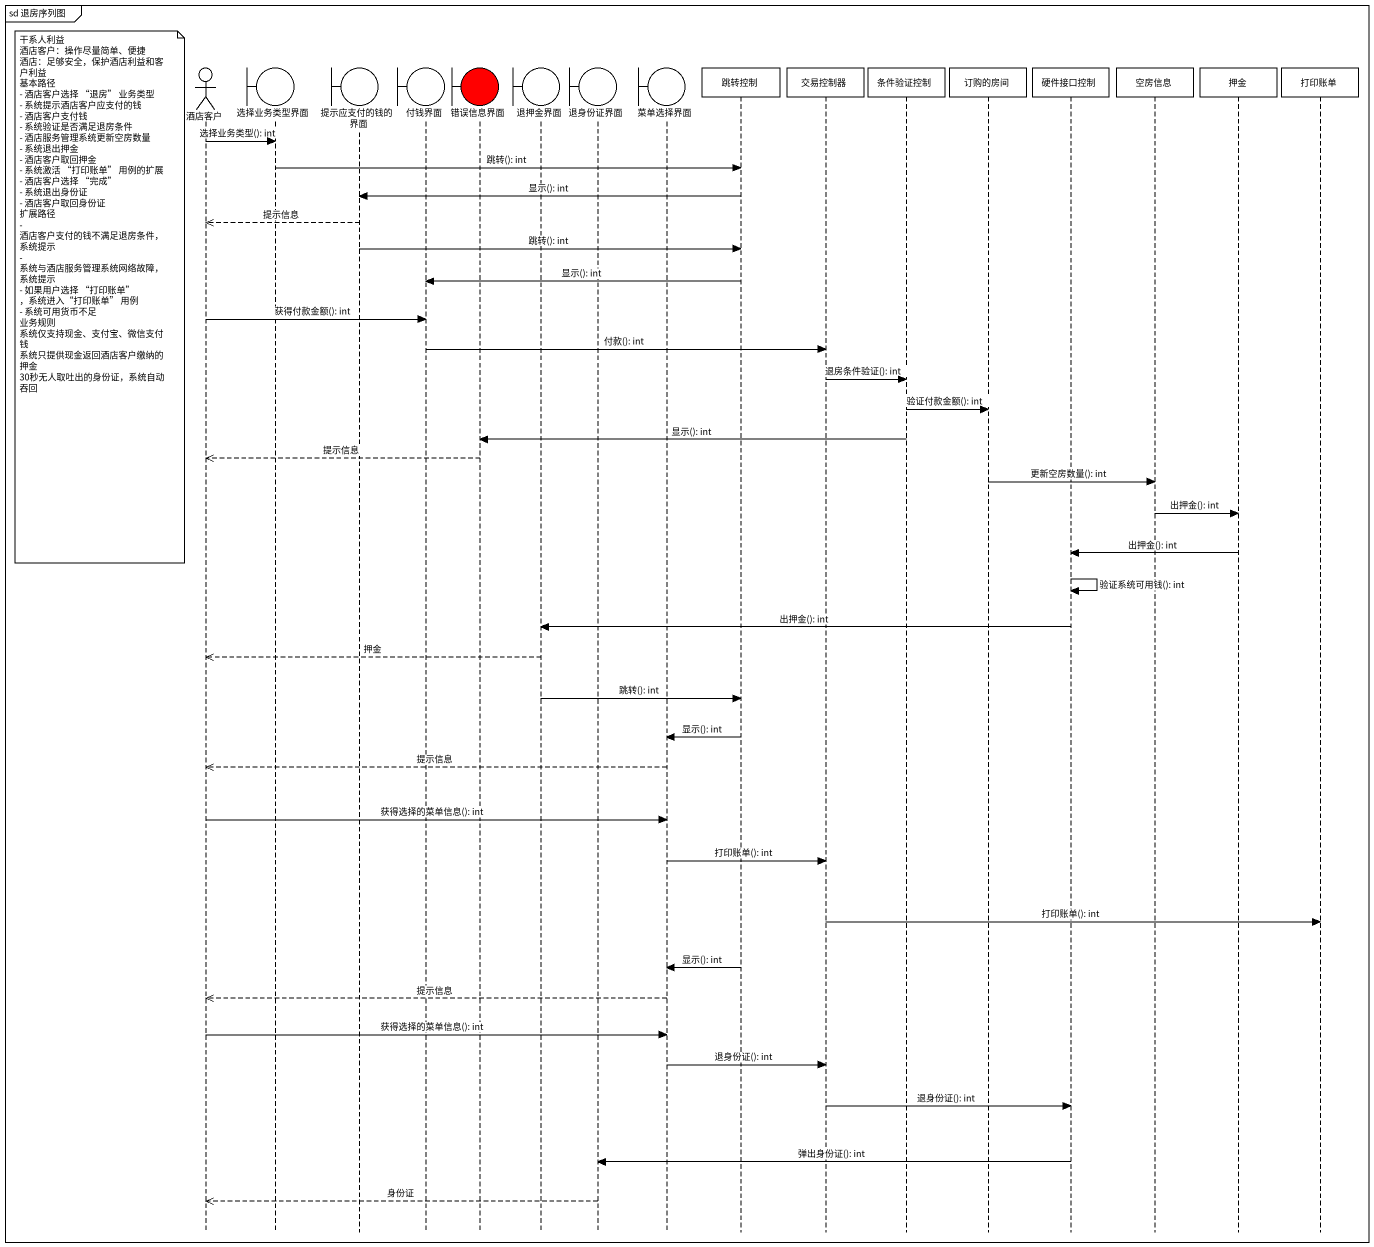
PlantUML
@startuml
mainframe sd 退房序列图
hide footbox
actor 酒店客户
boundary 选择业务类型界面
boundary 提示应支付的钱的界面
boundary 付钱界面
boundary 错误信息界面 #FF0000
boundary 退押金界面
boundary 退身份证界面
boundary 菜单选择界面
participant 跳转控制
participant 交易控制器
participant 条件验证控制
participant 订购的房间
participant 硬件接口控制
participant 空房信息
participant 押金
participant 打印账单

酒店客户 -> 选择业务类型界面 : 选择业务类型(): int
选择业务类型界面 -> 跳转控制 : 跳转(): int
跳转控制 -> 提示应支付的钱的界面 : 显示(): int
提示应支付的钱的界面 -->> 酒店客户 : 提示信息
提示应支付的钱的界面 -> 跳转控制 : 跳转(): int
跳转控制 -> 付钱界面 : 显示(): int
note left of 酒店客户
  干系人利益
  酒店客户：操作尽量简单、便捷
  酒店：足够安全，保护酒店利益和客户利益
  基本路径
  - 酒店客户选择 “退房” 业务类型
  - 系统提示酒店客户应支付的钱
  - 酒店客户支付钱
  - 系统验证是否满足退房条件
  - 酒店服务管理系统更新空房数量
  - 系统退出押金
  - 酒店客户取回押金
  - 系统激活 “打印账单” 用例的扩展
  - 酒店客户选择 “完成”
  - 系统退出身份证
  - 酒店客户取回身份证
  扩展路径
  - 酒店客户支付的钱不满足退房条件，系统提示
  - 系统与酒店服务管理系统网络故障，系统提示
  - 如果用户选择 “打印账单” ，系统进入“打印账单” 用例
  - 系统可用货币不足
  业务规则
  系统仅支持现金、支付宝、微信支付钱
  系统只提供现金返回酒店客户缴纳的押金
  30秒无人取吐出的身份证，系统自动吞回
end note
酒店客户 -> 付钱界面 : 获得付款金额(): int
付钱界面 -> 交易控制器 : 付款(): int
交易控制器 -> 条件验证控制 : 退房条件验证(): int
条件验证控制 -> 订购的房间 : 验证付款金额(): int
条件验证控制 -> 错误信息界面 : 显示(): int
错误信息界面 -->> 酒店客户 : 提示信息
订购的房间 -> 空房信息 : 更新空房数量(): int
空房信息 -> 押金 : 出押金(): int
押金 -> 硬件接口控制 : 出押金(): int
硬件接口控制 -> 硬件接口控制 : 验证系统可用钱(): int
硬件接口控制 -> 退押金界面 : 出押金(): int
退押金界面 -->> 酒店客户 : 押金
退押金界面 -> 跳转控制 : 跳转(): int
跳转控制 -> 菜单选择界面 : 显示(): int
菜单选择界面 -->> 酒店客户 : 提示信息
酒店客户 -> 菜单选择界面 : 获得选择的菜单信息(): int
菜单选择界面 -> 交易控制器 : 打印账单(): int
交易控制器 -> 打印账单 : 打印账单(): int
跳转控制 -> 菜单选择界面 : 显示(): int
菜单选择界面 -->> 酒店客户 : 提示信息
酒店客户 -> 菜单选择界面 : 获得选择的菜单信息(): int
菜单选择界面 -> 交易控制器 : 退身份证(): int
交易控制器 -> 硬件接口控制 : 退身份证(): int
硬件接口控制 -> 退身份证界面 : 弹出身份证(): int
退身份证界面 -->> 酒店客户 : 身份证
@enduml
